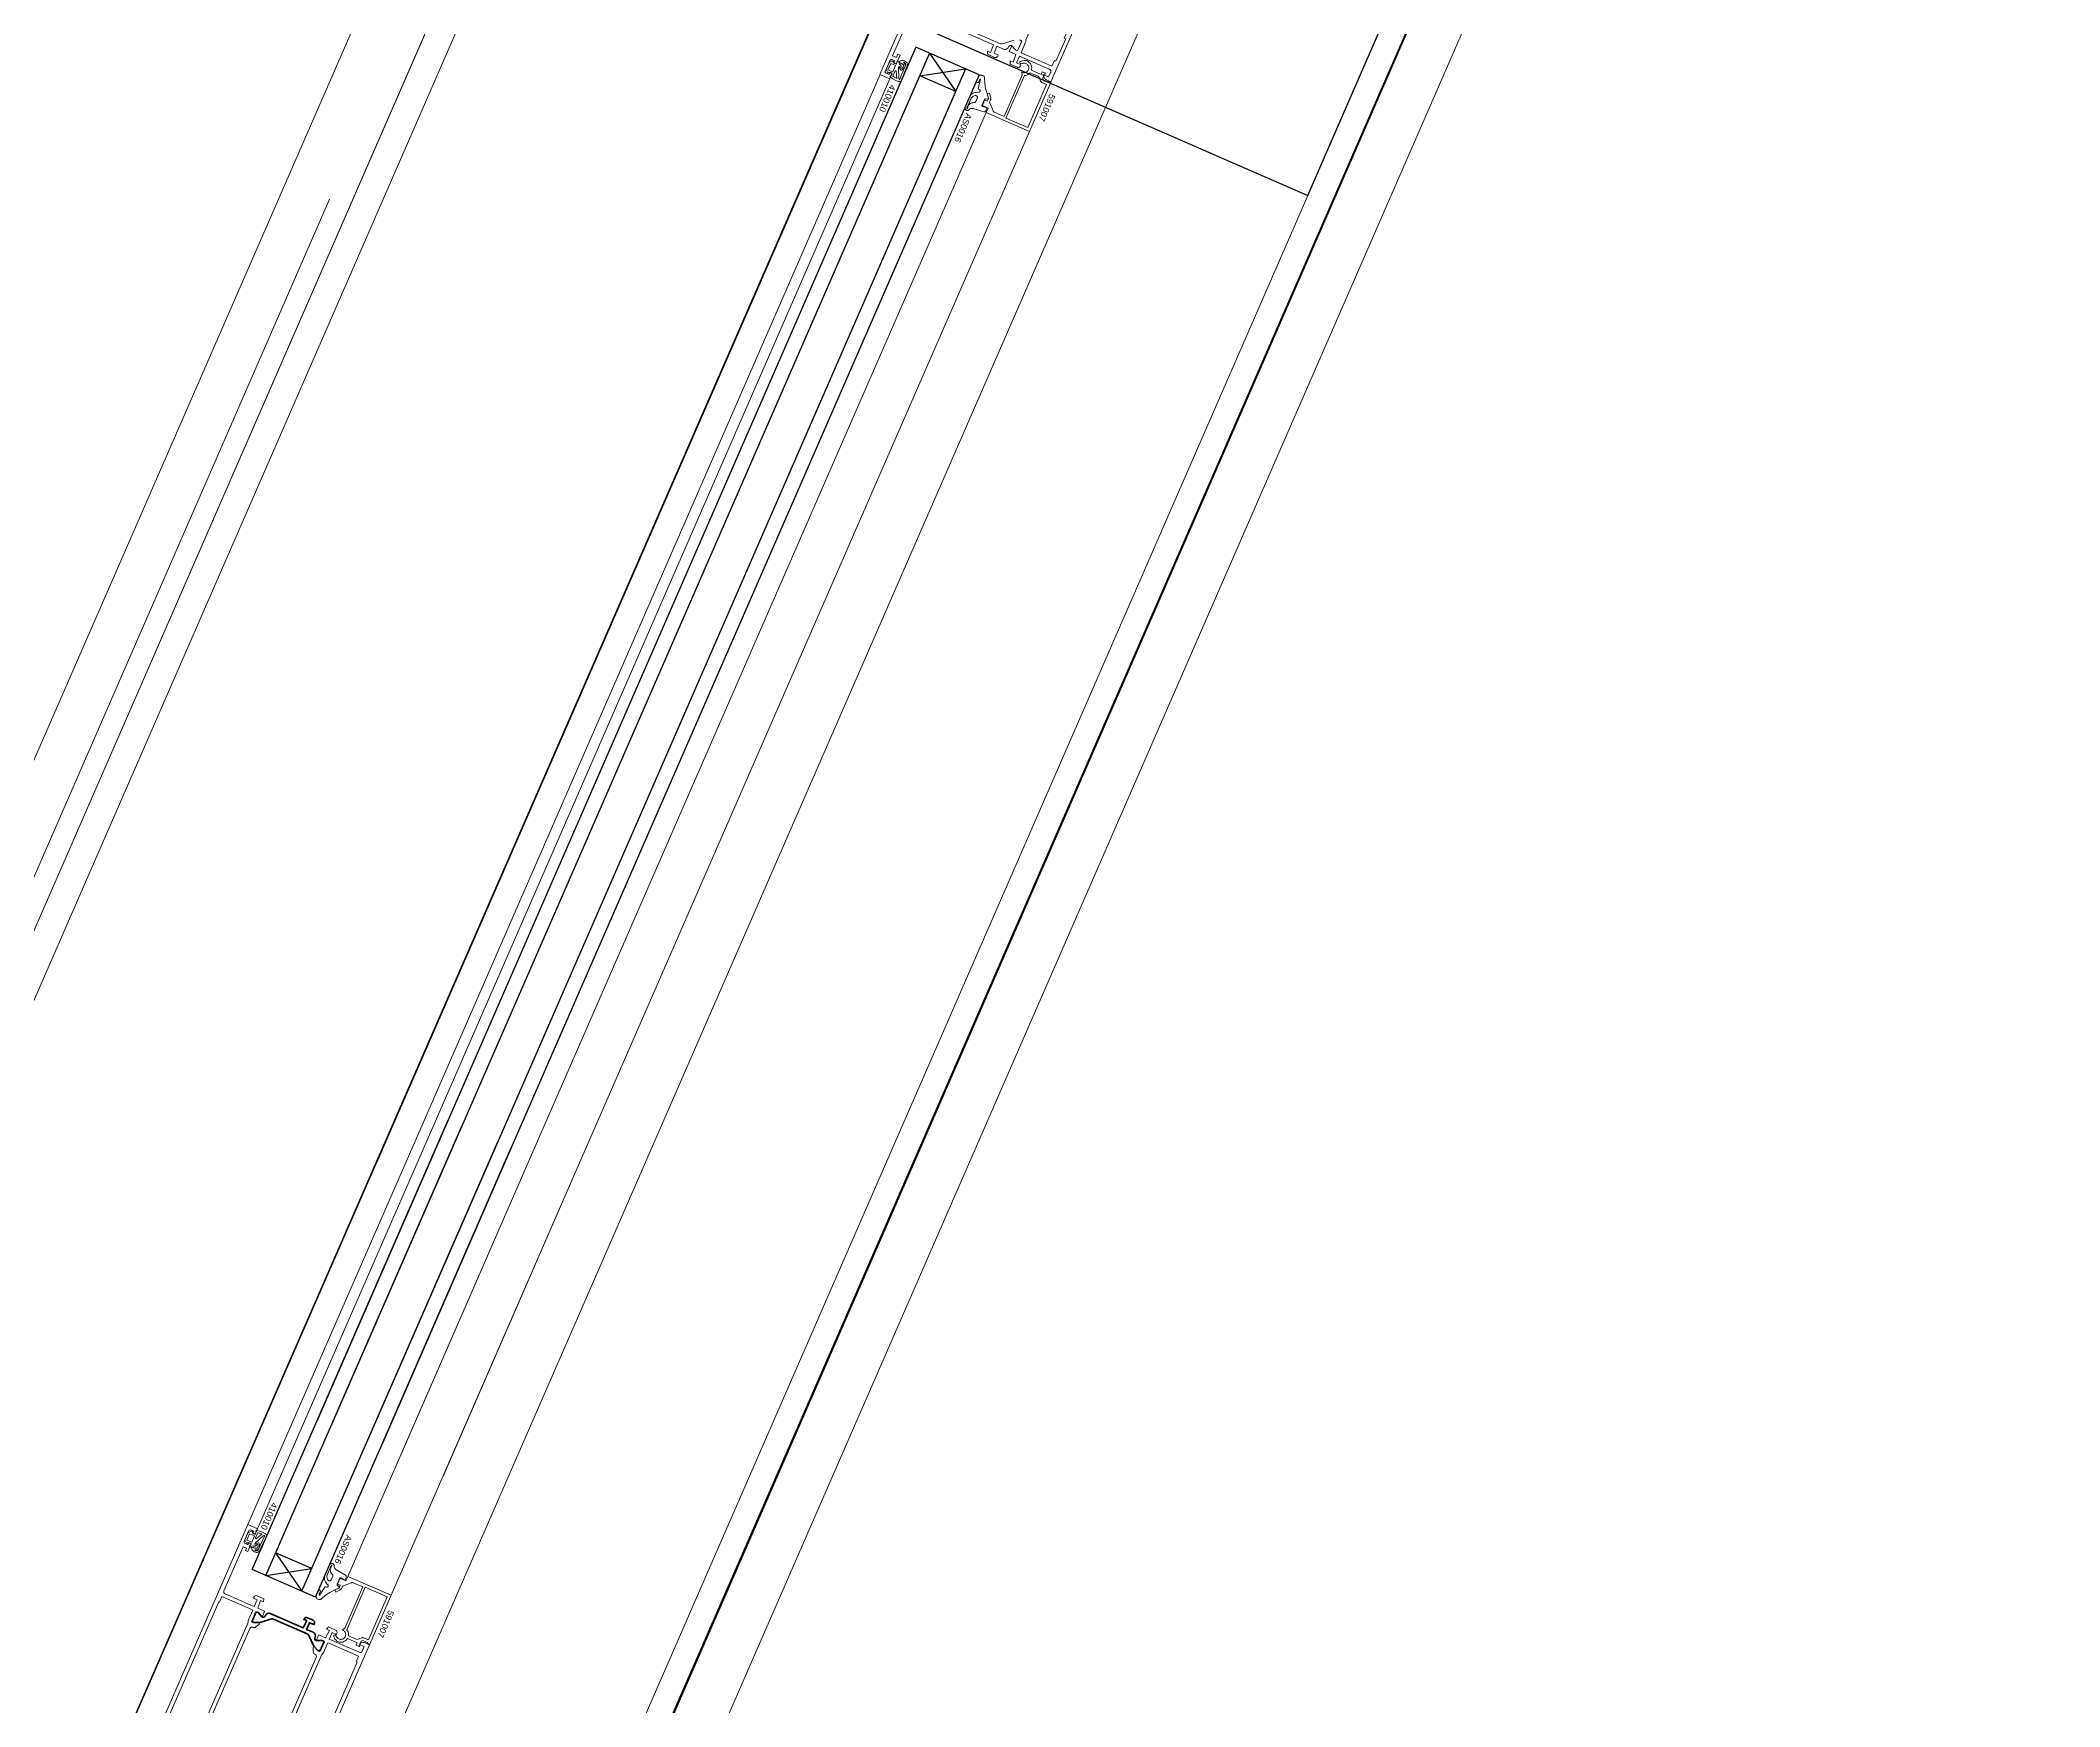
# Model space of a CAD drawing. Header units: millimetres. Extents: x -37281 to 954596, y -59787 to 956680.
# Drawn here: x 871614 to 872434, y -10666 to -9989 of the extents above; entities that cross this region are included whole.
import ezdxf
from ezdxf.enums import TextEntityAlignment as Align

# ---------------------------------------------------------------- set-up
doc = ezdxf.new("R2010")
doc.units = ezdxf.units.MM
doc.header["$MEASUREMENT"] = 0
doc.linetypes.add('Dot & Dashed', pattern=[670.277762, 352.777767, -176.388884, 0, -141.111112])
doc.linetypes.add('Double Dashed', pattern=[1093.611073, 529.166651, -211.666656, 141.111112, -211.666656])
for name, color, linetype, lineweight in [('0_Pen_No__2', 8, 'Continuous', 15), ('0_Pen_No__5', 7, 'Continuous', 25), ('0_Pen_No__6', 7, 'Continuous', 35), ('0_Pen_No__7', 7, 'Continuous', 35), ('0_Pen_No__9', 7, 'Continuous', 13), ('New_A-20-M_Floor_Slab_Pen_No__89', 8, 'Continuous', 20), ('New_A-20-M_Roof_Pen_No__93', 8, 'Continuous', 13), ('New_A-25-M_Curtain_Wall_Pen_No__90', 8, 'Continuous', 20), ('New_A-25-M_Wall_Ext_Pen_No__87', 8, 'Continuous', 20), ('New_ArchiCAD Windows_Pen_No__3', 7, 'Continuous', 18), ('New_ArchiCAD Zone Stamps_Pen_No__9', 7, 'Continuous', 13)]:
    doc.layers.add(name, color=color, linetype=linetype, lineweight=lineweight)
for name, color, linetype, lineweight, true_color in [('0_Pen_No__40', 7, 'Continuous', 35, 0x2a2a2a), ('New_A-15-MG_Structural_Grid_Phase_2_Pen_No__222', 7, 'Continuous', 13, 0x65af33), ('New_A-25-M_Curtain_Wall_Pen_No__69', 7, 'Continuous', 20, 0x606060), ('New_A-35-M_FFE-Zone_Pen_No__74', 7, 'Continuous', 20, 0x606060), ('New_ArchiCAD Windows_Pen_No__23', 7, 'Continuous', 30, 0x2a2a2a)]:
    doc.layers.add(name, color=color, linetype=linetype, lineweight=lineweight, true_color=true_color)
for name, color, linetype in [('New_A-15-MG_Structural_Grid_Phase_2', 7, 'Continuous'), ('New_A-20-M_Floor_Slab', 7, 'Continuous'), ('New_A-20-M_Roof', 7, 'Continuous'), ('New_A-25-M_Curtain_Wall', 7, 'Continuous'), ('New_A-25-M_Wall_Ext', 7, 'Continuous'), ('New_A-35-M_FFE-Zone', 7, 'Continuous'), ('New_ArchiCAD Windows', 7, 'Continuous')]:
    doc.layers.add(name, color=color, linetype=linetype)
doc.styles.add('GENERATED_STYLE_2', font='')
doc.styles.add('GENERATED_STYLE_3', font='')
doc.styles.add('GENERATED_STYLE_4', font='')
doc.styles.get('GENERATED_STYLE_2').set_extended_font_data('Arial', bold=True)
doc.styles.get('GENERATED_STYLE_3').set_extended_font_data('Arial')
doc.styles.get('GENERATED_STYLE_4').set_extended_font_data('Swis721 BT')

# ---------------------------------------------------------------- blocks, each defined once
blk = doc.blocks.new('Wall_243_2', base_point=(874395.1, -4631.3))
at = {"layer": 'New_A-25-M_Wall_Ext_Pen_No__87', "linetype": 'Continuous', "flags": 128}
for points in [[(874303.43, -4591.33), (866444.97, -22613.27)], [(866536.64, -22653.24), (874395.1, -4631.3)]]:
    blk.add_lwpolyline(points, dxfattribs=at)
blk = doc.blocks.new('Wall_245_2', base_point=(874285.09, -4632.6))
at = {"layer": 'New_A-25-M_Wall_Ext_Pen_No__87', "linetype": 'Continuous', "flags": 128}
for points in [[(869174.27, -16353.33), (874285.09, -4632.6)], [(872218.02, -8960.24), (869023.02, -16287.38)]]:
    blk.add_lwpolyline(points, dxfattribs=at)
blk = doc.blocks.new('Single Office_INB 2113_79_2', base_point=(869259.41, -9895.45))
at = {"layer": 'New_A-35-M_FFE-Zone_Pen_No__74', "linetype": 'Continuous'}
blk.add_line((870910.29, -11889.99), (871809.62, -9827.54), dxfattribs=at)
at = {"layer": 'New_ArchiCAD Zone Stamps_Pen_No__9'}
for tag, height, style, p in [('ROOM_NAME', 250, 'GENERATED_STYLE_2', (868758.23, -8801.04)), ('zoneNameLine2', 250, 'GENERATED_STYLE_2', (868569.8, -9233.17)), ('ROOM_NUMBER', 200, 'GENERATED_STYLE_3', (868381.37, -9653.88)), ('measuredAreaCode', 200, 'GENERATED_STYLE_3', (868224.34, -10013.99)), ('DUMMY_649', 200, 'GENERATED_STYLE_3', (868531.75, -10148.03)), ('DUMMY_650', 200, 'GENERATED_STYLE_3', (868881.26, -10300.44)), ('DUMMY_651', 133.33, 'GENERATED_STYLE_3', (869160.55, -10406.98))]:
    blk.add_attdef(tag, text='', height=height, rotation=336.44041, dxfattribs=dict(at, style=style)).set_placement(p, align=Align.TOP_LEFT)
blk = doc.blocks.new('Slab_14_2', base_point=(829422.85, -33019.01))
at = {"layer": 'New_A-20-M_Floor_Slab_Pen_No__89', "linetype": 'Continuous', "flags": 128}
blk.add_lwpolyline([(875235.59, -26822.78), (866165.91, -22867.95), (874174.16, -4502.51), (868527.24, -2040.17), (868435.45, -2000.14), (866447.92, -6558.18), (861160.52, -4252.62), (853558.92, -11326.43), (853176.07, -10915.01), (829422.85, -33019.01)], dxfattribs=at)
blk = doc.blocks.new('Slab_18_2', base_point=(875235.59, -26822.78))
at = {"layer": 'New_A-20-M_Floor_Slab_Pen_No__89', "linetype": 'Continuous', "flags": 128}
blk.add_lwpolyline([(875235.59, -26822.78), (866165.91, -22867.95), (874174.16, -4502.51), (883243.83, -8457.33)], close=True, dxfattribs=at)
blk = doc.blocks.new('Triple Window 19_2')
at = {"layer": 'New_ArchiCAD Windows_Pen_No__23', "linetype": 'Continuous'}
for p, q in [((-182, 0), (-182, -190)), ((-225, -190), (-268, -190)), ((-182, -190), (-225, -190))]:
    blk.add_line(p, q, dxfattribs=at)
at = {"layer": 'New_ArchiCAD Windows_Pen_No__3', "linetype": 'Continuous'}
for p, q in [((-1175, 165), (1175, 165)), ((-182, 0), (662.5, 0)), ((662.5, -190), (-182, -190)), ((-1175, -200), (1175, -200))]:
    blk.add_line(p, q, dxfattribs=at)
blk = doc.blocks.new('Wall_353_2', base_point=(874468.42, -4712.54))
at = {"layer": 'New_ArchiCAD Windows', "color": 251, "linetype": 'Continuous', "lineweight": 20, "true_color": 0x606060, "xscale": -1, "zscale": 1000, "rotation": 66.44041158399281}
blk.add_blockref('Triple Window 19_2', (871882.15, -10143.29), dxfattribs=at)
blk = doc.blocks.new('Morph_2_2', base_point=(864302.5, 0))
at = {"layer": 'New_A-20-M_Roof_Pen_No__93', "linetype": 'Continuous', "flags": 128}
blk.add_lwpolyline([(866367.03, -22792.01), (874315.32, -4564.06)], dxfattribs=at)
blk = doc.blocks.new('Beam_8_2', base_point=(874303.43, -4591.33))
at = {"layer": 'New_A-25-M_Curtain_Wall_Pen_No__69', "linetype": 'Dot & Dashed'}
blk.add_line((874303.43, -4591.33), (866444.97, -22613.27), dxfattribs=at)
at = {"layer": 'New_A-25-M_Curtain_Wall_Pen_No__90', "linetype": 'Continuous'}
for p, q in [((874303.43, -4591.33), (866444.97, -22613.27)), ((874505.7, -4679.52), (866647.24, -22701.46))]:
    blk.add_line(p, q, dxfattribs=at)
blk = doc.blocks.new('Standard grid marker_19')
at = {"layer": 'New_A-15-MG_Structural_Grid_Phase_2_Pen_No__222', "linetype": 'Double Dashed'}
blk.add_line((948.58, 0), (36650.52, 0), dxfattribs=at)
at = {"layer": 'New_A-15-MG_Structural_Grid_Phase_2_Pen_No__222', "style": 'GENERATED_STYLE_4'}
for tag, p in [('AC_MarkerText_1_0', (-500, -588.26)), ('AC_MarkerText_1_1', (38099.1, -588.26))]:
    blk.add_attdef(tag, text='', height=350, rotation=90, dxfattribs=at).set_placement(p, align=Align.MIDDLE_CENTER)

msp = doc.modelspace()

# ---------------------------------------------------------------- linework, layer by layer
at = {"layer": '0_Pen_No__2', "linetype": 'Continuous', "flags": 128}
for points in [[(871968.17, -9977.88), (871960.38, -9995.76), (871961.93, -9996.44), (871962.53, -9995.06), (871963.45, -9995.46), (871961.85, -9999.13), (871960.93, -9998.73), (871961.33, -9997.81), (871960.23, -9997.33), (871960.12, -9997.29), (871959.99, -9997.27), (871959.87, -9997.27), (871959.74, -9997.28), (871959.62, -9997.32), (871959.51, -9997.37), (871959.41, -9997.45), (871959.32, -9997.53), (871959.24, -9997.63), (871959.18, -9997.74), (871957.42, -10001.78), (871957.38, -10001.9), (871957.36, -10002.02), (871957.36, -10002.15), (871957.37, -10002.27), (871957.41, -10002.39), (871957.47, -10002.5), (871957.54, -10002.61), (871957.63, -10002.7), (871957.73, -10002.77), (871957.84, -10002.83), (871958.94, -10003.31), (871959.34, -10002.39), (871960.25, -10002.79), (871959.25, -10005.09), (871955.13, -10003.29), (871975.91, -9955.62)], [(872012.12, -9989.41), (872012.86, -9989.73), (872011.1, -9993.76), (872010.37, -9993.45), (872008.75, -9991.65), (872008.6, -9991.6), (872008.45, -9991.57), (872008.29, -9991.57), (872008.13, -9991.59), (872007.98, -9991.64), (872007.84, -9991.7), (872007.71, -9991.79), (872007.6, -9991.9), (872007.51, -9992.03), (872007.43, -9992.17), (872007.39, -9992.26), (872007.28, -9992.47), (872007.14, -9992.65), (872006.97, -9992.82), (872006.78, -9992.95), (872006.57, -9993.05), (872006.34, -9993.12), (872006.11, -9993.16), (872005.87, -9993.15), (872005.64, -9993.11), (872005.42, -9993.03), (872002.76, -9991.87), (872001.56, -9994.62), (872003.3, -9995.38), (872003.1, -9995.84), (872003.03, -9995.98), (872002.93, -9996.11), (872002.82, -9996.21), (872002.69, -9996.3), (872002.55, -9996.37), (872002.4, -9996.42), (872002.25, -9996.44), (872002.09, -9996.44), (872001.93, -9996.41), (872001.79, -9996.36), (871998.9, -9995.1), (871998.98, -9993.83), (872000.18, -9994.35), (872001.29, -9991.23), (871988, -9985.44)], [(871990.47, -9984.88), (872004.15, -9990.84), (872004.28, -9990.89), (872004.42, -9990.92), (872004.56, -9990.93), (872004.7, -9990.92), (872004.84, -9990.89), (872009.72, -9989.43)], [(872011.96, -9989.29), (872012.88, -9989.69), (872011.1, -9993.76), (872010.37, -9993.45), (872008.75, -9991.65), (872007.71, -9994.03), (872010.46, -9995.23), (872009.34, -9998.34), (872008.15, -9997.82), (872008.07, -9999.1), (872010.95, -10000.36), (872011.1, -10000.41), (872011.26, -10000.43), (872011.41, -10000.44), (872011.57, -10000.42), (872011.72, -10000.37), (872011.86, -10000.3), (872011.99, -10000.21), (872012.1, -10000.1), (872012.2, -9999.98), (872012.27, -9999.84), (872012.47, -9999.38), (872010.73, -9998.62), (872011.93, -9995.87), (872024.03, -10001.15), (872024.16, -10001.22), (872024.29, -10001.32), (872024.4, -10001.43), (872024.49, -10001.56), (872024.56, -10001.7), (872024.6, -10001.85), (872024.62, -10002), (872024.62, -10002.16), (872024.59, -10002.32), (872024.54, -10002.46), (872023.74, -10004.3), (872021.43, -10003.29), (872021.9, -10004.49), (872022.04, -10004.77), (872022.22, -10005.03), (872022.44, -10005.26), (872022.69, -10005.45), (872022.96, -10005.59), (872024.7, -10006.35), (872035.49, -9981.6)], [(872012.18, -9998.85), (872011.98, -9998.32), (872012.35, -9998.06), (872012.76, -9997.85), (872013.2, -9997.71), (872013.65, -9997.63), (872014.11, -9997.63), (872014.56, -9997.69), (872015, -9997.82), (872015.45, -9998.06), (872015.86, -9998.38), (872016.2, -9998.75), (872016.48, -9999.18), (872016.69, -9999.64), (872016.82, -10000.14), (872016.86, -10000.65), (872016.82, -10001.15), (872016.76, -10001.54), (872020.71, -10003.26), (872021.15, -10002.25), (872022.43, -10002.81), (872022.27, -10003.17), (872022.09, -10003.09), (872021.33, -10004.84), (872021.59, -10005.49), (872023.38, -10006.27), (872024.29, -10006.17), (872024.6, -10006.59), (872015.93, -10026.48), (871998.33, -10018.81), (871999.13, -10016.97), (871997.02, -10016.05), (871996.96, -10015.16), (871997.1, -10015.07), (871997.21, -10014.96), (871997.31, -10014.82), (871997.39, -10014.68), (871997.43, -10014.52), (871997.46, -10014.36), (871997.45, -10014.2), (871997.42, -10014.04), (871997.83, -10013.68), (871998.84, -10014.12), (871999.3, -10013.07), (871998.74, -10011.15), (871999.69, -10010.87), (872000.16, -10012.44), (872000.22, -10012.71), (872000.24, -10012.99), (872000.22, -10013.27), (872000.17, -10013.54), (872000.07, -10013.8), (871999.76, -10014.52), (872001.16, -10018.09), (872001.23, -10018.23), (872001.32, -10018.36), (872001.43, -10018.47), (872001.56, -10018.57), (872001.7, -10018.64), (872005.62, -10020.35)], [(872005.62, -10020.35), (872012.93, -10003.58), (872012.8, -10002.42), (872013.23, -10002.54), (872013.56, -10002.6), (872013.89, -10002.61), (872014.22, -10002.56), (872014.54, -10002.46), (872014.83, -10002.3), (872015.09, -10002.09), (872015.32, -10001.85), (872015.49, -10001.56), (872015.62, -10001.26), (872015.7, -10000.93), (872015.71, -10000.6), (872015.67, -10000.27), (872015.58, -9999.95), (872015.43, -9999.65), (872015.23, -9999.38), (872014.99, -9999.15), (872014.71, -9998.96), (872014.41, -9998.83), (872014.09, -9998.74), (872013.76, -9998.71), (872013.42, -9998.74), (872013.1, -9998.83), (872012.18, -9998.85)], [(871733.9, -10637.06), (871733.37, -10637.27), (871733.43, -10637.72), (871733.55, -10638.16), (871733.75, -10638.58), (871734, -10638.96), (871734.31, -10639.3), (871734.66, -10639.59), (871735.06, -10639.82), (871735.54, -10639.99), (871736.05, -10640.07), (871736.56, -10640.07), (871737.06, -10639.99), (871737.54, -10639.82), (871737.99, -10639.58), (871738.39, -10639.27), (871738.74, -10638.89), (871738.98, -10638.59), (871742.92, -10640.31), (871742.48, -10641.31), (871743.77, -10641.87), (871743.92, -10641.51), (871743.74, -10641.43), (871744.5, -10639.69), (871745.16, -10639.43), (871746.95, -10640.21), (871747.5, -10640.95), (871748.01, -10640.89), (871756.69, -10621), (871739.09, -10613.32), (871738.29, -10615.16), (871736.18, -10614.24), (871735.49, -10614.81), (871735.51, -10614.97), (871735.51, -10615.13), (871735.48, -10615.29), (871735.42, -10615.44), (871735.34, -10615.59), (871735.24, -10615.71), (871735.12, -10615.82), (871734.98, -10615.91), (871735, -10616.45), (871736, -10616.89), (871735.55, -10617.94), (871733.76, -10618.83), (871734.2, -10619.73), (871735.66, -10619), (871735.9, -10618.86), (871736.12, -10618.69), (871736.32, -10618.48), (871736.48, -10618.26), (871736.61, -10618.01), (871736.92, -10617.29), (871740.48, -10615.89), (871740.64, -10615.84), (871740.79, -10615.82), (871740.95, -10615.83), (871741.11, -10615.85), (871741.26, -10615.91), (871745.18, -10617.62)], [(871745.18, -10617.62), (871737.87, -10634.39), (871736.93, -10635.08), (871737.31, -10635.31), (871737.58, -10635.51), (871737.81, -10635.75), (871738, -10636.03), (871738.14, -10636.33), (871738.22, -10636.65), (871738.25, -10636.98), (871738.22, -10637.32), (871738.13, -10637.64), (871738, -10637.94), (871737.81, -10638.22), (871737.57, -10638.46), (871737.31, -10638.65), (871737.01, -10638.8), (871736.69, -10638.89), (871736.36, -10638.93), (871736.02, -10638.91), (871735.7, -10638.84), (871735.39, -10638.71), (871735.11, -10638.53), (871734.86, -10638.3), (871734.66, -10638.04), (871734.5, -10637.74), (871733.9, -10637.06)]]:
    msp.add_lwpolyline(points, dxfattribs=at)
for points in [[(872012.53, -9994.5), (872014.26, -9990.51), (872014.37, -9990.22), (872014.42, -9989.92), (872014.43, -9989.62), (872014.44, -9989.47), (872014.47, -9989.32), (872014.52, -9989.18), (872015.98, -9985.82), (872016.05, -9985.69), (872016.14, -9985.57), (872016.24, -9985.47), (872016.46, -9985.25), (872016.64, -9985), (872016.78, -9984.73), (872018.52, -9980.75), (872031.08, -9986.22), (872030.08, -9988.51), (872030.72, -9988.79), (872026.73, -9997.96), (872026.08, -9997.68), (872025.08, -9999.97)], [(872006.41, -10021.02), (872015.3, -10024.9), (872022.94, -10007.39), (872021.03, -10006.56), (872020.89, -10006.49), (872020.77, -10006.39), (872020.66, -10006.28), (872020.57, -10006.15), (872020.5, -10006.01), (872019.77, -10004.16), (872016.19, -10002.6), (872015.83, -10002.97), (872015.42, -10003.29), (872014.95, -10003.53), (872014.46, -10003.69), (872013.94, -10003.76)], [(871746.21, -10617.74), (871755.11, -10621.62), (871747.47, -10639.13), (871745.56, -10638.29), (871745.41, -10638.24), (871745.26, -10638.22), (871745.1, -10638.21), (871744.95, -10638.23), (871744.8, -10638.28), (871742.95, -10639.01), (871739.36, -10637.45), (871739.4, -10636.93), (871739.34, -10636.41), (871739.21, -10635.91), (871738.98, -10635.43), (871738.69, -10635.01)]]:
    msp.add_lwpolyline(points, close=True, dxfattribs=at)
for points in [[(871666.03, -10710.81), (871699.29, -10634.54, -0.414214), (871700.6, -10634.03), (871700.65, -10634.05, 0.294108), (871701.72, -10633.88), (871703.04, -10632.69), (871703.32, -10632.05), (871700.9, -10632.09), (871700.17, -10631.77), (871701.93, -10627.73), (871702.66, -10628.05), (871704.28, -10629.85), (871705.32, -10627.47), (871702.57, -10626.27), (871703.69, -10623.15), (871704.88, -10623.68), (871704.96, -10622.4), (871702.26, -10621.22, 0.414214), (871700.94, -10621.74), (871700.74, -10622.2), (871702.3, -10622.88), (871701.1, -10625.63), (871699.68, -10625.01), (871689.28, -10620.47, -0.414214), (871688.76, -10619.15), (871696.56, -10601.28), (871697.93, -10601.88), (871697.53, -10602.8), (871698.45, -10603.2), (871699.85, -10599.99), (871698.93, -10599.59), (871698.53, -10600.5), (871697.43, -10600.03, -0.414214), (871697.02, -10598.97), (871698.77, -10594.94, -0.414214), (871699.83, -10594.53), (871700.93, -10595.01), (871700.53, -10595.92), (871701.44, -10596.32), (871702.44, -10594.03), (871698.5, -10592.31), (871634.55, -10738.97)], [(871692.98, -10722.56), (871726.24, -10646.3, 0.414214), (871725.72, -10644.98), (871725.67, -10644.96, -0.294108), (871725.07, -10644.06), (871725.04, -10642.28), (871725.32, -10641.64), (871726.94, -10643.44), (871727.67, -10643.76), (871729.43, -10639.72), (871728.7, -10639.4), (871726.28, -10639.44), (871727.32, -10637.06), (871730.07, -10638.26), (871731.59, -10635.32), (871730.39, -10634.8), (871731.27, -10633.87), (871734.16, -10635.13, -0.414214), (871734.68, -10636.45), (871734.48, -10636.91), (871732.73, -10636.15), (871731.54, -10638.9), (871732.43, -10639.29), (871743.64, -10644.17, 0.414214), (871744.95, -10643.66), (871745.75, -10641.82), (871744.1, -10641.1), (871744.11, -10640.55), (871744.64, -10640.34, -0.198912), (871746.17, -10640.37), (871747.91, -10641.13), (871703.94, -10741.96)], [(871728.66, -10644.99, 0.112281), (871728.39, -10645.35), (871693.76, -10724.79, 0.112281), (871693.67, -10725.22, -0.112281), (871693.5, -10726.12), (871691.76, -10730.1), (871704.32, -10735.58), (871705.32, -10733.29), (871705.78, -10733.49), (871742.95, -10648.24), (871742.49, -10648.04), (871743.49, -10645.75), (871731.81, -10640.65)], [(871731.81, -10640.65), (871730.94, -10640.27), (871729.2, -10644.26, -0.112281), (871728.66, -10644.99)]]:
    msp.add_lwpolyline(points, format="xyb", dxfattribs=at)
msp.add_lwpolyline([(871699.17, -10626.42), (871700.5, -10627), (871698.76, -10630.99, 0.112281), (871698.59, -10631.88, -0.112281), (871698.51, -10632.32), (871663.87, -10711.76, -0.112281), (871663.61, -10712.11, 0.112281), (871663.07, -10712.85), (871661.33, -10716.83), (871648.77, -10711.36), (871649.77, -10709.07), (871649.5, -10708.95), (871686.67, -10623.7), (871686.95, -10623.82), (871687.95, -10621.53)], format="xyb", close=True, dxfattribs=at)
at = {"layer": '0_Pen_No__40', "linetype": 'Continuous'}
msp.add_line((874037.86, -5700.74), (866899.19, -22071.98), dxfattribs=at)
at = {"layer": '0_Pen_No__5', "linetype": 'Continuous'}
for p, q in [((871969.86, -9992.26), (871779.71, -10428.35)), ((871975.36, -9994.66), (871785.21, -10430.75)), ((871995.53, -10003.45), (871969.86, -9992.26)), ((871975.36, -9994.66), (871986.03, -10010.22)), ((871990.03, -10001.05), (871799.87, -10437.14)), ((871995.53, -10003.45), (871805.37, -10439.54)), ((871971.37, -10003.82), (871990.03, -10001.05)), ((871986.03, -10010.22), (871971.37, -10003.82)), ((871700.27, -10610.53), (871779.71, -10428.35)), ((871705.77, -10612.93), (871785.21, -10430.75)), ((871779.71, -10428.35), (871726.68, -10549.96)), ((871785.21, -10430.75), (871732.18, -10552.36)), ((871720.43, -10619.33), (871799.87, -10437.14)), ((871725.93, -10621.73), (871805.37, -10439.54)), ((871799.87, -10437.14), (871746.85, -10558.75)), ((871805.37, -10439.54), (871752.35, -10561.15)), ((871724.43, -10610.16), (871709.76, -10603.77)), ((871709.76, -10603.77), (871720.43, -10619.33)), ((871725.93, -10621.73), (871700.27, -10610.53)), ((871705.77, -10612.93), (871724.43, -10610.16))]:
    msp.add_line(p, q, dxfattribs=at)
at = {"layer": '0_Pen_No__6', "linetype": 'Continuous', "flags": 128}
msp.add_lwpolyline([(871705.6, -10629.33, -0.414214), (871704.28, -10629.85), (871702.66, -10628.05), (871701.93, -10627.73), (871700.17, -10631.77), (871700.9, -10632.09), (871703.31, -10632.07), (871708.19, -10630.61, -0.176327), (871708.88, -10630.65), (871722.56, -10636.62, -0.176327), (871723.06, -10637.09), (871725.31, -10641.66), (871726.94, -10643.44), (871727.67, -10643.76), (871729.43, -10639.72), (871728.7, -10639.4), (871726.28, -10639.44, -0.414214), (871725.76, -10638.13), (871725.8, -10638.03, 0.414214), (871725.03, -10636.06), (871722.37, -10634.9), (871723.57, -10632.15), (871725.31, -10632.91), (871725.51, -10632.45, 0.414214), (871724.99, -10631.14), (871722.11, -10629.88), (871721.23, -10630.8), (871722.42, -10631.32), (871720.9, -10634.26), (871707.61, -10628.47, 0.414214), (871705.64, -10629.24)], format="xyb", close=True, dxfattribs=at)
at = {"layer": '0_Pen_No__9', "linetype": 'Continuous'}
for p, q in [((871955.31, -10003.37), (871771.55, -10424.79)), ((871959.25, -10005.09), (871775.49, -10426.51)), ((871998.33, -10018.81), (871813.35, -10443.02)), ((872015.93, -10026.48), (871830.95, -10450.69)), ((871698.5, -10592.31), (871771.55, -10424.79)), ((871702.44, -10594.03), (871775.49, -10426.51)), ((871775.49, -10426.51), (871722.46, -10548.12)), ((871739.09, -10613.32), (871813.35, -10443.02)), ((871813.35, -10443.02), (871760.32, -10564.63)), ((871756.69, -10621), (871830.95, -10450.69)), ((871830.95, -10450.69), (871777.92, -10572.3))]:
    msp.add_line(p, q, dxfattribs=at)
at = {"layer": '0_Pen_No__9', "linetype": 'Continuous', "flags": 128}
for points in [[(871966.26, -9999.82), (871963.85, -10005.69), (871963.57, -10006.25), (871963.01, -10005.98), (871962.94, -10006.14), (871962.77, -10006.1), (871961.62, -10005.69), (871960.53, -10005.14), (871959.53, -10004.45), (871959.3, -10004.28), (871960.2, -10002.99), (871958.89, -10002.42), (871958.77, -10002.69), (871958.41, -10002.7), (871957.73, -10001.33), (871959.06, -9998.27), (871960.53, -9997.84), (871960.77, -9998.11), (871960.65, -9998.38), (871961.96, -9998.96), (871962.2, -9997.84), (871962.99, -9998.01), (871962.85, -9998.63), (871963.2, -9999.15), (871963.32, -9999.19), (871963.42, -9999.26), (871963.51, -9999.33), (871963.59, -9999.42), (871963.65, -9999.52), (871963.7, -9999.64), (871963.73, -9999.75), (871963.77, -9999.93), (871963.79, -10000.11), (871963.77, -10000.29), (871963.73, -10000.46), (871963.66, -10000.63), (871963.91, -10000.91), (871964.11, -10000.81), (871964.3, -10000.69), (871964.47, -10000.54), (871964.61, -10000.36), (871964.72, -10000.17), (871964.8, -9999.95), (871964.82, -9999.82), (871964.82, -9999.68), (871964.79, -9999.55), (871964.74, -9999.43), (871964.67, -9999.31), (871964.58, -9999.21), (871964.47, -9999.13), (871964.29, -9998.97), (871964.09, -9998.84), (871963.87, -9998.75), (871963.64, -9998.69), (871963.4, -9998.66), (871963.21, -9997.95), (871963.6, -9997.78), (871964.01, -9997.69), (871964.42, -9997.66), (871964.84, -9997.71), (871965.25, -9997.82), (871965.62, -9998), (871965.96, -9998.25), (871966.11, -9998.44), (871966.23, -9998.65), (871966.32, -9998.87), (871966.36, -9999.11), (871966.37, -9999.35), (871966.34, -9999.59)], [(871960.49, -10002.24), (871958.48, -10001.36), (871959.59, -9998.8), (871961.61, -9999.68)], [(871960.58, -10004.1), (871960.48, -10004.03), (871961.46, -10001.78), (871961.84, -10001.84), (871962.08, -10004.91), (871961.85, -10004.81)], [(871963.36, -10005.17), (871965.67, -9999.46), (871965.68, -9999.32), (871965.67, -9999.17), (871965.64, -9999.03), (871965.59, -9998.89), (871965.51, -9998.77), (871965.41, -9998.66), (871965.3, -9998.57), (871965.17, -9998.49), (871965.04, -9998.44), (871964.9, -9998.41), (871964.84, -9998.57), (871965.02, -9998.72), (871965.18, -9998.89), (871965.31, -9999.09), (871965.41, -9999.31), (871965.47, -9999.54), (871965.49, -9999.77), (871965.47, -10000.01), (871965.34, -10000.35), (871965.16, -10000.66), (871964.94, -10000.93), (871964.67, -10001.17), (871964.36, -10001.36), (871964.03, -10001.5), (871963.68, -10001.58), (871963.06, -10000.47), (871963.28, -10000.24), (871963.17, -9999.95), (871962.82, -10000.43), (871962.88, -10004.88), (871963.11, -10005.35), (871963.29, -10005.35)], [(871997.38, -10018.45), (871997.51, -10018.46), (871997.64, -10018.45), (871997.77, -10018.42), (871997.89, -10018.37), (871998, -10018.3), (871998.1, -10018.21), (871998.18, -10018.1), (871998.25, -10017.98), (871998.6, -10017.18), (871998.61, -10017.13), (871998.62, -10017.08), (871998.62, -10017.03), (871998.61, -10016.98), (871998.6, -10016.93), (871998.57, -10016.89), (871998.54, -10016.85), (871998.5, -10016.82), (871998.46, -10016.79), (871998.41, -10016.77), (871996.84, -10016.3), (871996.79, -10016.28), (871996.75, -10016.26), (871996.71, -10016.22), (871996.68, -10016.18), (871996.65, -10016.14), (871996.64, -10016.09), (871996.63, -10016.04), (871996.63, -10015.99), (871996.63, -10015.94), (871996.65, -10015.89), (871997.73, -10013.43), (871997.75, -10013.39), (871997.77, -10013.35), (871997.81, -10013.32), (871997.84, -10013.29), (871997.88, -10013.27), (871997.93, -10013.26), (871997.97, -10013.25), (871998.02, -10013.25), (871999.09, -10013.32), (871999.14, -10013.31), (871999.19, -10013.3), (871999.23, -10013.29), (871999.28, -10013.26), (871999.32, -10013.23), (871999.35, -10013.19), (871999.37, -10013.15), (871999.39, -10013.1), (871999.4, -10013.05), (871999.41, -10013), (871999.4, -10012.95), (871999.38, -10012.91), (871998.79, -10010.98), (871998.16, -10008.99), (871997.81, -10006.93), (871997.75, -10004.85), (871997.72, -10004.61), (871997.64, -10004.39), (871997.53, -10004.17), (871997.39, -10003.98), (871997.21, -10003.82), (871997.01, -10003.69), (871996.79, -10003.6), (871996.56, -10003.54), (871996.32, -10003.53), (871996.08, -10003.55), (871995.85, -10003.62), (871995.64, -10003.73), (871995.44, -10003.87), (871995.28, -10004.04), (871994.45, -10005.93), (871994.42, -10006.01), (871994.41, -10006.09), (871994.41, -10006.17), (871994.42, -10006.25), (871994.45, -10006.33), (871994.49, -10006.4), (871994.54, -10006.47), (871994.6, -10006.52), (871994.67, -10006.57), (871994.75, -10006.6), (871994.83, -10006.62), (871994.91, -10006.63), (871994.99, -10006.62), (871995.07, -10006.6), (871995.15, -10006.57), (871995.22, -10006.52), (871995.28, -10006.47), (871995.33, -10006.4), (871995.37, -10006.33), (871995.79, -10005.36), (871995.81, -10005.31), (871995.84, -10005.27), (871995.87, -10005.24), (871995.91, -10005.21), (871995.95, -10005.19), (871996, -10005.17), (871996.05, -10005.17), (871996.06, -10005.21), (871996.07, -10005.26), (871996.07, -10005.3), (871996.06, -10005.35), (871995.18, -10009.01), (871995.17, -10009.1), (871995.2, -10009.16), (871995.22, -10009.21), (871995.24, -10009.24), (871995.28, -10009.28), (871995.32, -10009.31), (871995.36, -10009.33), (871995.64, -10009.45), (871995.72, -10009.5), (871995.79, -10009.55), (871995.84, -10009.61), (871995.89, -10009.69), (871995.92, -10009.77), (871995.94, -10009.86), (871995.94, -10009.94), (871995.93, -10010.03), (871995.9, -10010.11), (871995.86, -10010.19), (871995.8, -10010.26), (871995.74, -10010.31), (871995.49, -10010.5), (871995.45, -10010.52), (871995.41, -10010.54), (871995.37, -10010.55), (871995.32, -10010.56), (871993.89, -10010.62), (871993.82, -10010.63), (871993.76, -10010.64), (871993.43, -10010.75), (871992.97, -10010.95), (871992.55, -10011.22), (871992.18, -10011.56), (871991.87, -10011.96), (871991.63, -10012.4), (871989.83, -10016.52), (871989.78, -10016.68), (871989.75, -10016.84), (871989.75, -10017.01), (871989.78, -10017.17), (871989.83, -10017.33), (871989.91, -10017.47), (871990.02, -10017.6), (871990.14, -10017.71), (871990.28, -10017.8), (871990.43, -10017.87), (871990.59, -10017.91), (871990.76, -10017.92), (871990.92, -10017.9), (871991.08, -10017.86), (871991.24, -10017.79), (871991.37, -10017.7), (871991.49, -10017.59), (871991.67, -10017.42), (871991.87, -10017.28), (871992.09, -10017.18), (871992.32, -10017.11), (871992.56, -10017.09), (871992.81, -10017.1), (871993.04, -10017.15)], [(871994.75, -10012.99), (871994.79, -10012.87), (871994.82, -10012.73), (871994.81, -10012.6), (871994.79, -10012.46), (871994.74, -10012.34), (871994.68, -10012.22), (871994.59, -10012.11), (871994.49, -10012.03), (871994.37, -10011.96), (871994.25, -10011.91), (871994.11, -10011.88), (871993.98, -10011.87), (871993.84, -10011.89), (871993.47, -10012.01), (871993.12, -10012.18), (871992.8, -10012.4), (871992.51, -10012.68), (871992.28, -10012.99), (871992.09, -10013.33), (871990.54, -10016.89), (871990.54, -10016.91), (871990.53, -10016.93), (871990.53, -10016.96), (871990.54, -10016.98), (871990.54, -10017.01), (871990.56, -10017.03), (871990.57, -10017.05), (871990.59, -10017.06), (871990.61, -10017.08), (871990.63, -10017.09), (871990.66, -10017.09), (871990.68, -10017.1), (871990.71, -10017.09), (871990.73, -10017.09), (871990.75, -10017.08), (871990.77, -10017.06), (871990.79, -10017.05), (871990.81, -10017.03), (871990.82, -10017.01), (871990.97, -10016.67), (871990.98, -10016.63), (871990.99, -10016.58), (871990.99, -10016.53), (871990.99, -10016.49), (871990.97, -10016.44), (871990.95, -10016.4), (871990.93, -10016.36), (871990.9, -10016.33), (871990.93, -10016.25), (871991.11, -10015.91), (871991.34, -10015.6), (871991.61, -10015.33), (871991.93, -10015.11), (871992.27, -10014.94), (871992.64, -10014.82), (871993.02, -10014.76), (871993.4, -10014.75), (871993.52, -10014.75), (871993.65, -10014.73), (871993.76, -10014.7), (871993.87, -10014.64), (871993.97, -10014.57), (871994.06, -10014.48), (871994.13, -10014.39), (871994.19, -10014.28)], [(871703.35, -10602.75), (871706.02, -10596.98), (871706.24, -10596.4), (871705.66, -10596.17), (871705.73, -10596.01), (871705.58, -10595.92), (871704.5, -10595.35), (871703.36, -10594.93), (871702.17, -10594.66), (871701.89, -10594.62), (871701.56, -10596.15), (871700.24, -10595.58), (871700.36, -10595.3), (871700.12, -10595.03), (871698.65, -10595.46), (871697.32, -10598.53), (871698, -10599.9), (871698.36, -10599.89), (871698.48, -10599.61), (871699.8, -10600.18), (871699.14, -10601.12), (871699.8, -10601.58), (871700.16, -10601.05), (871700.78, -10600.96), (871700.89, -10601.02), (871701.01, -10601.05), (871701.13, -10601.06), (871701.25, -10601.06), (871701.36, -10601.04), (871701.48, -10601), (871701.58, -10600.94), (871701.74, -10600.85), (871701.88, -10600.74), (871702, -10600.61), (871702.1, -10600.46), (871702.18, -10600.29), (871702.55, -10600.28), (871702.62, -10600.5), (871702.66, -10600.72), (871702.66, -10600.95), (871702.63, -10601.17), (871702.56, -10601.39), (871702.46, -10601.59), (871702.37, -10601.69), (871702.27, -10601.78), (871702.16, -10601.85), (871702.03, -10601.9), (871701.9, -10601.92), (871701.76, -10601.93), (871701.63, -10601.91), (871701.39, -10601.88), (871701.16, -10601.82), (871700.94, -10601.72), (871700.74, -10601.6), (871700.56, -10601.44), (871699.91, -10601.79), (871700.05, -10602.18), (871700.26, -10602.55), (871700.52, -10602.87), (871700.84, -10603.15), (871701.2, -10603.36), (871701.59, -10603.52), (871702, -10603.6), (871702.24, -10603.58), (871702.48, -10603.53), (871702.7, -10603.43), (871702.9, -10603.31), (871703.08, -10603.15), (871703.23, -10602.96)], [(871701.21, -10596.87), (871699.19, -10595.99), (871698.07, -10598.56), (871700.09, -10599.44)], [(871702.63, -10595.67), (871702.51, -10595.64), (871701.52, -10597.9), (871701.83, -10598.14), (871704.24, -10596.22), (871704.01, -10596.12)], [(871705.3, -10596.98), (871702.69, -10602.56), (871702.59, -10602.67), (871702.48, -10602.76), (871702.35, -10602.83), (871702.22, -10602.88), (871702.07, -10602.91), (871701.93, -10602.92), (871701.78, -10602.9), (871701.64, -10602.85), (871701.51, -10602.79), (871701.39, -10602.71), (871701.47, -10602.55), (871701.7, -10602.59), (871701.94, -10602.59), (871702.18, -10602.55), (871702.4, -10602.47), (871702.61, -10602.36), (871702.8, -10602.21), (871702.96, -10602.04), (871703.12, -10601.72), (871703.22, -10601.37), (871703.27, -10601.02), (871703.26, -10600.66), (871703.19, -10600.31), (871703.07, -10599.97), (871702.89, -10599.66), (871701.65, -10599.96), (871701.63, -10600.28), (871701.35, -10600.4), (871701.46, -10599.81), (871704.76, -10596.82), (871705.26, -10596.67), (871705.38, -10596.81)], [(871738.18, -10612.87), (871738.28, -10612.96), (871738.36, -10613.06), (871738.43, -10613.18), (871738.47, -10613.3), (871738.49, -10613.44), (871738.5, -10613.57), (871738.47, -10613.7), (871738.43, -10613.83), (871738.08, -10614.63), (871738.06, -10614.68), (871738.02, -10614.72), (871737.99, -10614.75), (871737.94, -10614.78), (871737.9, -10614.8), (871737.85, -10614.81), (871737.8, -10614.81), (871737.75, -10614.81), (871737.7, -10614.79), (871737.65, -10614.77), (871736.24, -10613.94), (871736.19, -10613.92), (871736.14, -10613.9), (871736.09, -10613.9), (871736.04, -10613.9), (871735.99, -10613.91), (871735.95, -10613.93), (871735.9, -10613.96), (871735.87, -10613.99), (871735.84, -10614.03), (871735.81, -10614.08), (871734.74, -10616.54), (871734.72, -10616.59), (871734.71, -10616.63), (871734.71, -10616.68), (871734.72, -10616.72), (871734.73, -10616.77), (871734.75, -10616.81), (871734.77, -10616.85), (871734.81, -10616.88), (871735.58, -10617.62), (871735.61, -10617.66), (871735.64, -10617.7), (871735.66, -10617.74), (871735.67, -10617.79), (871735.67, -10617.84), (871735.67, -10617.89), (871735.65, -10617.94), (871735.63, -10617.99), (871735.6, -10618.03), (871735.57, -10618.06), (871735.53, -10618.09), (871735.48, -10618.12), (871733.67, -10618.99), (871731.78, -10619.88), (871730.04, -10621.03), (871728.47, -10622.4), (871728.27, -10622.54), (871728.05, -10622.64), (871727.82, -10622.7), (871727.59, -10622.72), (871727.35, -10622.7), (871727.12, -10622.65), (871726.9, -10622.55), (871726.7, -10622.42), (871726.53, -10622.25), (871726.38, -10622.06), (871726.28, -10621.84), (871726.21, -10621.61), (871726.18, -10621.38), (871726.19, -10621.14), (871727.01, -10619.25), (871727.05, -10619.18), (871727.1, -10619.11), (871727.16, -10619.05), (871727.23, -10619.01), (871727.31, -10618.98), (871727.39, -10618.95), (871727.47, -10618.95), (871727.55, -10618.95), (871727.63, -10618.97), (871727.71, -10619.01), (871727.78, -10619.05), (871727.84, -10619.11), (871727.89, -10619.17), (871727.93, -10619.25), (871727.96, -10619.32), (871727.97, -10619.4), (871727.97, -10619.49), (871727.96, -10619.57), (871727.93, -10619.65), (871727.51, -10620.62), (871727.49, -10620.67), (871727.48, -10620.71), (871727.48, -10620.76), (871727.48, -10620.81), (871727.49, -10620.85), (871727.51, -10620.9), (871727.54, -10620.94), (871727.58, -10620.92), (871727.62, -10620.89), (871727.66, -10620.86), (871727.68, -10620.82), (871729.77, -10617.69), (871729.83, -10617.62), (871729.89, -10617.59), (871729.94, -10617.58), (871729.98, -10617.57), (871730.03, -10617.57), (871730.08, -10617.58), (871730.12, -10617.6), (871730.41, -10617.72), (871730.49, -10617.75), (871730.57, -10617.76), (871730.66, -10617.76), (871730.75, -10617.74), (871730.83, -10617.71), (871730.9, -10617.66), (871730.97, -10617.61), (871731.02, -10617.54), (871731.06, -10617.46), (871731.09, -10617.38), (871731.1, -10617.29), (871731.1, -10617.21), (871731.07, -10616.9), (871731.06, -10616.85), (871731.04, -10616.81), (871731.02, -10616.77), (871731, -10616.74), (871730.07, -10615.65), (871730.03, -10615.59), (871730, -10615.53), (871729.85, -10615.22), (871729.68, -10614.74), (871729.6, -10614.25), (871729.59, -10613.75), (871729.67, -10613.25), (871729.83, -10612.78), (871731.63, -10608.66), (871731.71, -10608.51), (871731.81, -10608.38), (871731.93, -10608.27), (871732.07, -10608.18), (871732.22, -10608.11), (871732.39, -10608.07), (871732.55, -10608.06), (871732.72, -10608.07), (871732.88, -10608.11), (871733.03, -10608.18), (871733.17, -10608.27), (871733.29, -10608.38), (871733.39, -10608.51), (871733.47, -10608.66), (871733.52, -10608.82), (871733.55, -10608.98), (871733.54, -10609.15), (871733.54, -10609.39), (871733.58, -10609.63), (871733.65, -10609.86), (871733.76, -10610.08), (871733.91, -10610.27), (871734.08, -10610.44), (871734.28, -10610.58)], [(871732.39, -10614.66), (871732.33, -10614.78), (871732.25, -10614.89), (871732.15, -10614.98), (871732.03, -10615.05), (871731.91, -10615.1), (871731.78, -10615.13), (871731.64, -10615.14), (871731.51, -10615.13), (871731.38, -10615.09), (871731.25, -10615.03), (871731.14, -10614.95), (871731.05, -10614.86), (871730.97, -10614.75), (871730.8, -10614.39), (871730.69, -10614.02), (871730.63, -10613.63), (871730.64, -10613.24), (871730.71, -10612.85), (871730.84, -10612.48), (871732.38, -10608.93), (871732.4, -10608.91), (871732.41, -10608.89), (871732.43, -10608.87), (871732.45, -10608.86), (871732.47, -10608.85), (871732.5, -10608.84), (871732.52, -10608.84), (871732.55, -10608.84), (871732.57, -10608.85), (871732.59, -10608.86), (871732.61, -10608.87), (871732.63, -10608.89), (871732.65, -10608.91), (871732.66, -10608.93), (871732.67, -10608.95), (871732.67, -10608.98), (871732.67, -10609), (871732.67, -10609.03), (871732.66, -10609.05), (871732.51, -10609.39), (871732.49, -10609.43), (871732.46, -10609.46), (871732.43, -10609.5), (871732.39, -10609.52), (871732.35, -10609.54), (871732.31, -10609.56), (871732.26, -10609.56), (871732.22, -10609.56), (871732.18, -10609.64), (871732.05, -10610.01), (871731.98, -10610.39), (871731.97, -10610.77), (871732.02, -10611.15), (871732.13, -10611.52), (871732.29, -10611.87), (871732.51, -10612.19), (871732.77, -10612.47), (871732.85, -10612.56), (871732.92, -10612.67), (871732.97, -10612.78), (871733, -10612.9), (871733.02, -10613.02), (871733.02, -10613.14), (871732.99, -10613.26), (871732.95, -10613.38)]]:
    msp.add_lwpolyline(points, close=True, dxfattribs=at)

# ---------------------------------------------------------------- block references
at = {"layer": 'New_A-15-MG_Structural_Grid_Phase_2', "color": 8, "linetype": 'Continuous', "lineweight": 15, "zscale": 1000, "rotation": 246.440411583993}
msp.add_blockref('Standard grid marker_19', (876481.97, 840.07), dxfattribs=at)
at = {"layer": 'New_A-20-M_Floor_Slab', "color": 8, "linetype": 'Continuous', "lineweight": 20}
for name, p in [('Slab_14_2', (829422.85, -33019.01)), ('Slab_18_2', (875235.59, -26822.78))]:
    msp.add_blockref(name, p, dxfattribs=at)
at = {"layer": 'New_A-20-M_Roof', "linetype": 'Continuous', "lineweight": 0}
msp.add_blockref('Morph_2_2', (864302.5, 0), dxfattribs=at)
at = {"layer": 'New_A-25-M_Curtain_Wall', "color": 8, "lineweight": 20}
msp.add_blockref('Beam_8_2', (874303.43, -4591.33), dxfattribs=at)
at = {"layer": 'New_A-25-M_Wall_Ext', "color": 250, "lineweight": 50, "true_color": 0x2a2a2a}
for name, p in [('Wall_245_2', (874285.09, -4632.6)), ('Wall_353_2', (874468.42, -4712.54)), ('Wall_243_2', (874395.1, -4631.3))]:
    msp.add_blockref(name, p, dxfattribs=at)
at = {"layer": 'New_A-35-M_FFE-Zone', "linetype": 'Continuous'}
msp.add_blockref('Single Office_INB 2113_79_2', (869259.41, -9895.45), dxfattribs=at)

# ---------------------------------------------------------------- texts
at = {"layer": '0_Pen_No__7', "linetype": 'Continuous', "char_height": 2.5, "attachment_point": 7, "rotation": 246.44041, "style": 'GENERATED_STYLE_3'}
for s, insert in [('\\A1;{\\fArial|b0|i0|c0|p34;410010}', (871959.42, -10007.18)), ('\\A1;{\\fArial|b0|i0|c0|p34;591007}', (872024.21, -10010.95)), ('\\A1;{\\fArial|b0|i0|c0|p34;AS0016}', (871990.34, -10018.83)), ('\\A1;{\\fArial|b0|i0|c0|p34;410010}', (871708.31, -10583.07)), ('\\A1;{\\fArial|b0|i0|c0|p34;AS0016}', (871738.57, -10596.21)), ('\\A1;{\\fArial|b0|i0|c0|p34;591007}', (871755.66, -10626.84))]:
    msp.add_mtext(s, dxfattribs=dict(at, insert=insert))

doc.saveas('drawing.dxf')
